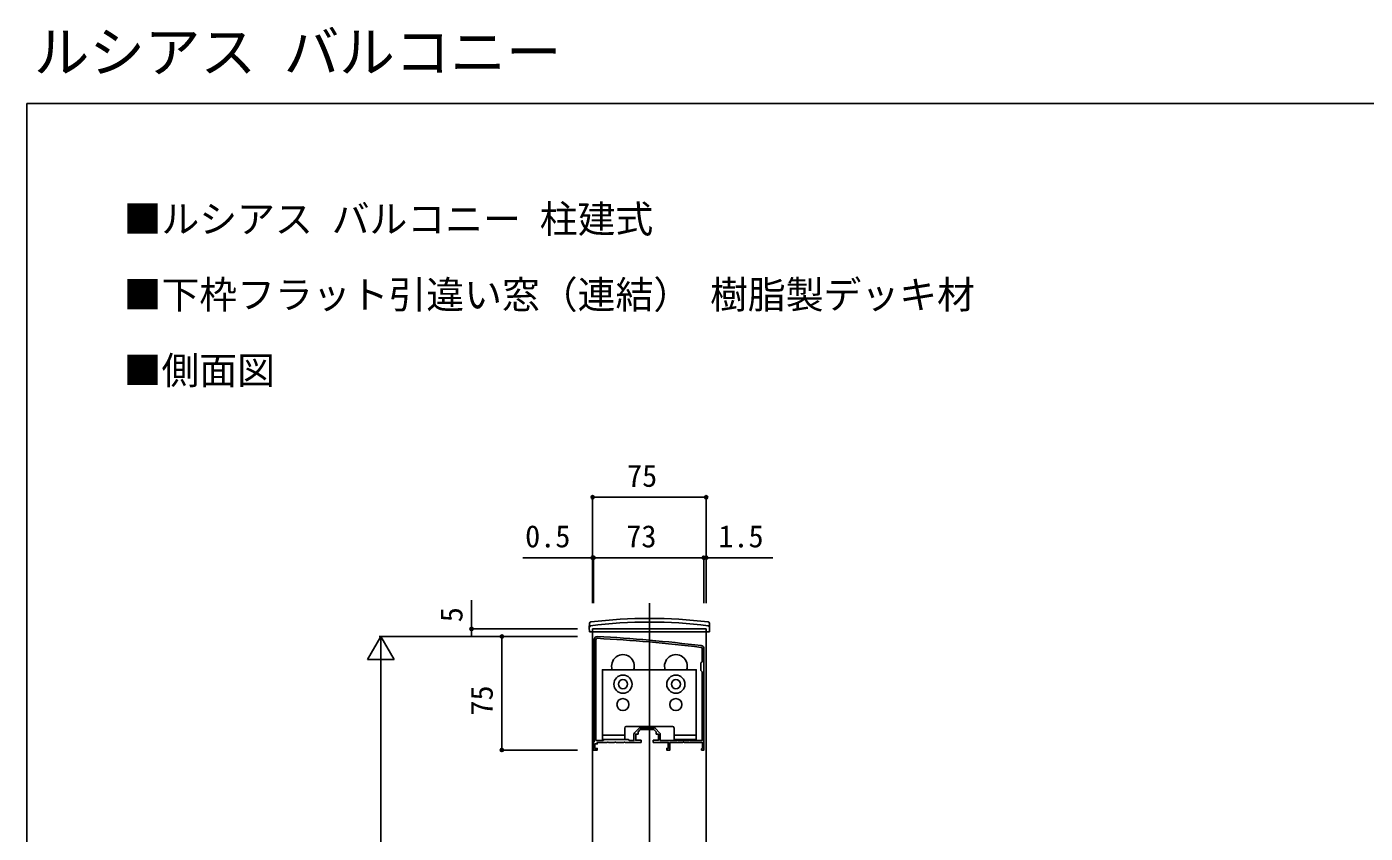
# Model space of a CAD drawing. Units: millimetres, scale not verified. Extents: x -875 to 875, y -1304 to 1296.
# Drawn here: x -875 to 9, y 764 to 1296 of the extents above; entities that cross this region are included whole.
import ezdxf
from ezdxf.enums import TextEntityAlignment as Align

# ---------------------------------------------------------------- set-up
doc = ezdxf.new("R2010")
doc.units = ezdxf.units.MM
doc.header["$LTSCALE"] = 8
for name, color, linetype in [('0-1_USER1', 3, 'Continuous'), ('0-2_YKK_11', 7, 'Continuous'), ('0-4_YKK_12', 2, 'Continuous'), ('0-5_YKK_13', 4, 'Continuous'), ('0-6_YKK_D', 6, 'Continuous'), ('0-7_YKK_ZWAK', 7, 'Continuous')]:
    doc.layers.add(name, color=color, linetype=linetype)
doc.styles.add('ＭＳ ゴシック', font='')
doc.styles.get('ＭＳ ゴシック').set_extended_font_data('MS Gothic')

msp = doc.modelspace()

# ---------------------------------------------------------------- linework, layer by layer
at = {"layer": '0-2_YKK_11'}
for p, q in [((-498.87, 824.78), (-498.87, 891.58)), ((-470.507, 832.84), (-473.331, 830.016)), ((-460.695, 833.28), (-469.446, 833.28)), ((-456.81, 830.016), (-459.634, 832.84))]:
    msp.add_line(p, q, dxfattribs=at)
for points in [[(-500.07, 891.58), (-500.07, 824.08), (-500.57, 823.58), (-500.57, 818.58), (-498.07, 818.58), (-498.07, 819.58), (-499.57, 819.58), (-499.57, 822.58), (-498.07, 822.58), (-498.07, 823.58), (-491.529, 823.58), (-491.345, 823.7), (-490.796, 823.7), (-490.612, 823.58), (-486.529, 823.58), (-486.345, 823.7), (-485.796, 823.7), (-485.612, 823.58), (-480.529, 823.58), (-480.345, 823.7), (-479.796, 823.7), (-479.612, 823.58), (-469.07, 823.58), (-469.07, 825.08), (-472.57, 825.08), (-472.57, 829.08), (-471.07, 829.08), (-471.07, 830.58), (-469.57, 832.08), (-465.529, 832.08), (-465.345, 832.2), (-464.796, 832.2), (-464.612, 832.08), (-460.57, 832.08), (-459.07, 830.58), (-459.07, 829.08), (-457.57, 829.08), (-457.57, 825.08), (-461.07, 825.08), (-461.07, 823.58)], [(-461.07, 823.58), (-451.07, 823.58), (-451.07, 819.58), (-452.07, 819.58), (-452.07, 818.58), (-450.07, 818.58), (-450.07, 823.58), (-441.529, 823.58), (-441.345, 823.7), (-440.796, 823.7), (-440.612, 823.58), (-428.57, 823.58), (-428.57, 819.871), (-428.82, 819.575), (-429.07, 819.28), (-429.07, 818.58), (-427.57, 818.58), (-427.57, 885.58)], [(-428.77, 885.58), (-428.77, 876.88), (-429.57, 876.08), (-429.57, 871.08), (-428.77, 870.28), (-428.77, 824.78), (-436.67, 824.78), (-436.67, 825.58), (-437.57, 825.58), (-437.57, 824.78), (-444.57, 824.78), (-444.57, 825.58), (-445.47, 825.58), (-445.47, 824.78), (-456.37, 824.78), (-456.37, 828.955)], [(-473.77, 828.955), (-473.77, 824.78), (-476.77, 824.78), (-477.57, 825.58), (-493.57, 825.58), (-494.37, 824.78), (-498.87, 824.78)]]:
    msp.add_lwpolyline(points, dxfattribs=at)
for centre, radius, start, end in [((-498.07, 891.58), 2, 86.9684, 180.00001), ((-550.851, -105.019), 999.996, 83.01993, 86.96841), ((-498.07, 891.58), 0.8, 86.96839, 180.00001), ((-550.851, -105.019), 998.796, 83.01993, 86.96841), ((-429.57, 885.58), 0.8, 0.00001, 83.01993), ((-429.57, 885.58), 2, 0.00001, 83.01993), ((-469.446, 831.78), 1.5, 90.00002, 135.00001), ((-460.695, 831.78), 1.5, 44.99999, 89.99998), ((-472.27, 828.955), 1.5, 134.99999, 179.99998), ((-457.87, 828.955), 1.5, 0.00002, 45.00001)]:
    msp.add_arc(centre, radius, start, end, dxfattribs=at)
at = {"layer": '0-4_YKK_12'}
msp.add_line((-463.57, 915.58), (-463.57, 151.08), dxfattribs=at)
for points in [[(-501.07, 151.08), (-501.07, 896.58), (-501.07, 898.58), (-426.07, 898.58)], [(-426.07, 510.057), (-426.07, 896.58), (-426.07, 898.58)]]:
    msp.add_lwpolyline(points, dxfattribs=at)
for centre in [(-481.07, 874.08), (-446.07, 874.08)]:
    msp.add_arc(centre, 7.5, 340.52879, 199.47121, dxfattribs=at)
at = {"layer": '0-5_YKK_13'}
for p, q in [((-503.27, 899.58), (-503.224, 902.247)), ((-423.87, 899.58), (-423.917, 902.247)), ((-503.27, 899.58), (-503.218, 896.58)), ((-503.218, 896.58), (-423.923, 896.58)), ((-423.87, 899.58), (-423.923, 896.58)), ((-479.82, 833.08), (-479.82, 825.58)), ((-448.32, 834.08), (-478.82, 834.08)), ((-494.57, 828.48), (-479.82, 828.48)), ((-447.32, 828.48), (-432.57, 828.48))]:
    msp.add_line(p, q, dxfattribs=at)
for points in [[(-432.57, 825.58), (-432.57, 871.58), (-494.57, 871.58), (-494.57, 825.58), (-479.82, 825.58)], [(-447.32, 833.08), (-447.32, 825.58), (-432.57, 825.58)]]:
    msp.add_lwpolyline(points, dxfattribs=at)
for centre, radius in [((-481.07, 862.08), 6), ((-446.07, 862.08), 6), ((-481.07, 862.08), 3), ((-446.07, 862.08), 3), ((-481.07, 848.58), 4), ((-446.07, 848.58), 4)]:
    msp.add_circle(centre, radius, dxfattribs=at)
for centre, radius, start, end in [((-502.224, 902.229), 1, 96.9597, 179), ((-463.57, 585.58), 317.528, 82.97773, 97.02227), ((-463.57, 585.58), 320, 83.0403, 96.9597), ((-424.917, 902.229), 1, 1, 83.0403), ((-502.268, 899.733), 1, 97.02227, 179), ((-424.873, 899.733), 1, 1, 82.97773), ((-478.82, 833.08), 1, 90, 180), ((-448.32, 833.08), 1, 0, 90)]:
    msp.add_arc(centre, radius, start, end, dxfattribs=at)
at = {"layer": '0-6_YKK_D'}
for p, q in [((-501.07, 915.58), (-501.07, 986.58)), ((-501.07, 985.58), (-426.07, 985.58)), ((-426.07, 915.58), (-426.07, 986.58)), ((-501.07, 915.58), (-501.07, 946.58)), ((-500.57, 915.58), (-500.57, 946.58)), ((-500.57, 915.58), (-500.57, 946.58)), ((-427.57, 915.58), (-427.57, 946.58)), ((-427.57, 915.58), (-427.57, 946.58)), ((-426.07, 915.58), (-426.07, 946.58)), ((-501.07, 945.58), (-547.17, 945.58)), ((-500.57, 945.58), (-501.07, 945.58)), ((-500.57, 945.58), (-496.27, 945.58)), ((-500.57, 945.58), (-427.57, 945.58)), ((-427.57, 945.58), (-431.87, 945.58)), ((-427.57, 945.58), (-426.07, 945.58)), ((-426.07, 945.58), (-382.016, 945.58)), ((-641.07, 893.58), (-649.82, 878.424)), ((-511.07, 893.58), (-642.07, 893.58)), ((-641.07, 893.58), (-632.32, 878.424)), ((-641.07, 893.58), (-641.07, 863.269)), ((-511.07, 898.58), (-582.07, 898.58)), ((-511.07, 893.58), (-582.07, 893.58)), ((-511.07, 893.58), (-562.07, 893.58)), ((-561.07, 818.58), (-561.07, 893.58)), ((-649.82, 878.424), (-632.32, 878.424)), ((-641.07, 551.08), (-641.07, 876.08)), ((-511.07, 818.58), (-562.07, 818.58))]:
    msp.add_line(p, q, dxfattribs=at)
msp.add_lwpolyline([(-581.07, 893.58), (-581.07, 898.58), (-581.07, 917.671)], dxfattribs=at)
for centre in [(-501.07, 985.58), (-426.07, 985.58), (-501.07, 945.58), (-500.57, 945.58), (-500.57, 945.58), (-427.57, 945.58), (-427.57, 945.58), (-426.07, 945.58), (-581.07, 898.58), (-561.07, 893.58), (-561.07, 818.58)]:
    msp.add_circle(centre, 1.075, dxfattribs=at)
at = {"layer": '0-7_YKK_ZWAK'}
for q in [(-875, -1304.2), (875, 1245.8)]:
    msp.add_line((-875, 1245.8), q, dxfattribs=at)

# ---------------------------------------------------------------- texts
at = {"layer": '0-1_USER1', "style": 'ＭＳ ゴシック'}
for s, height, p in [('ルシアス バルコニー', 26.91, (-870.336, 1258.345)), ('■ルシアス バルコニー 柱建式', 18.33, (-811, 1154.8)), ('■下枠フラット引違い窓（連結） 樹脂製デッキ材', 18.33, (-811, 1104.8)), ('■側面図', 18.33, (-811, 1054.8))]:
    msp.add_text(s, height=height, dxfattribs=at).set_placement(p, align=Align.BOTTOM_LEFT)
at = {"layer": '0-6_YKK_D', "style": 'ＭＳ ゴシック'}
for s, p in [('75', (-478.343, 988.08)), ('0.5', (-545.693, 948.08)), ('73', (-478.843, 948.08)), ('1.5', (-418.039, 948.08))]:
    msp.add_text(s, height=14.66, dxfattribs=at).set_placement(p, align=Align.BOTTOM_LEFT)
for s, p in [('5', (-582.67, 903.002)), ('75', (-562.67, 841.307))]:
    msp.add_text(s, height=14.66, rotation=90, dxfattribs=at).set_placement(p, align=Align.BOTTOM_LEFT)

doc.saveas('drawing.dxf')
